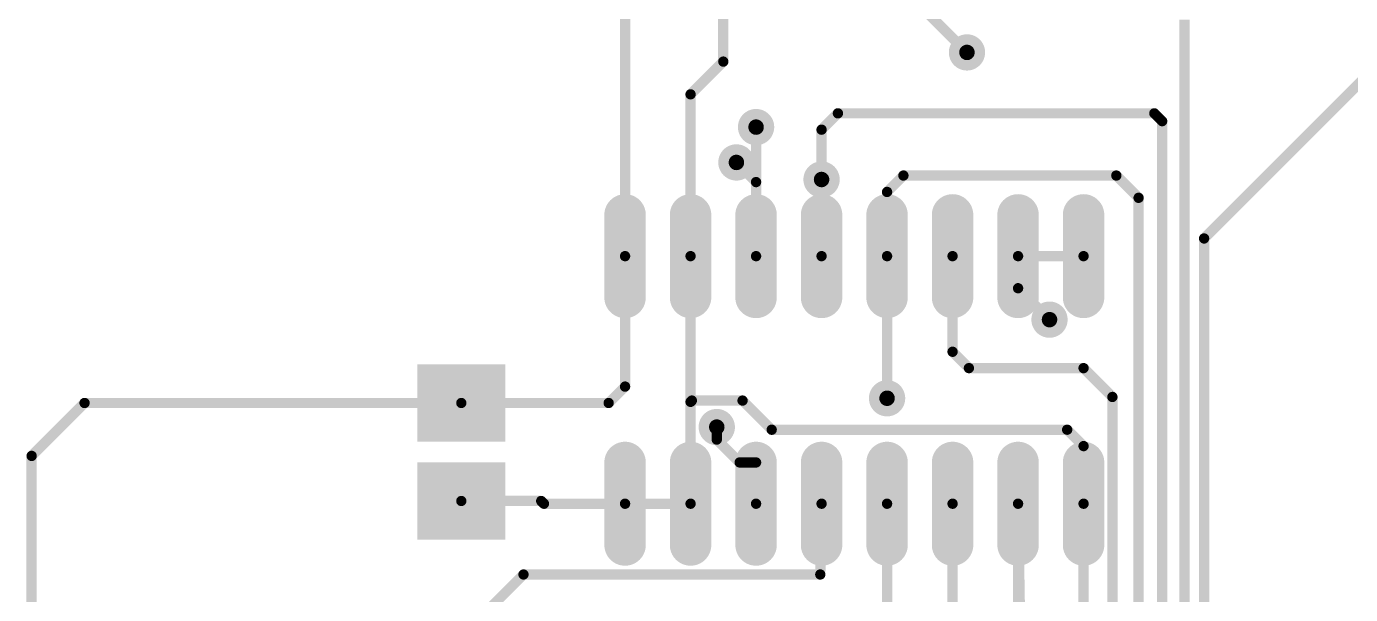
# Model space of a CAD drawing. Header units: millimetres. Extents: x 0 to 677, y 0 to 574.
# Drawn here: x 330.31 to 355.98, y 507.94 to 518.95 of the extents above; entities that cross this region are included whole.
import ezdxf

# ---------------------------------------------------------------- set-up
doc = ezdxf.new("R2010")
doc.units = ezdxf.units.MM
for name, color, linetype in [('MultiLayer', 9, 'Continuous'), ('TopLayer', 1, 'Continuous'), ('TopPaste', 250, 'Continuous'), ('TopSolder', 250, 'Continuous')]:
    doc.layers.add(name, color=color, linetype=linetype)
doc.layers.add('ViaHoleLayer', color=7, linetype='Continuous', true_color=0xffffff)

msp = doc.modelspace()

# ---------------------------------------------------------------- linework, layer by layer
at = {"layer": 'MultiLayer', "color": 0, "const_width": 0.25}
for points in [[(348.42, 518.448, 1), (348.67, 518.448, 1)], [(344.331, 517, 1), (344.581, 517, 1)], [(343.95, 516.315, 1), (344.2, 516.315, 1)], [(345.601, 515.984, 1), (345.851, 515.984, 1)], [(350.021, 513.267, 1), (350.271, 513.267, 1)], [(346.871, 511.743, 1), (347.121, 511.743, 1)], [(343.569, 511.184, 1), (343.819, 511.184, 1)]]:
    msp.add_lwpolyline(points, format="xyb", close=True, dxfattribs=at)
at = {"layer": 'TopLayer', "color": 0}
for points, const_width in [([(343.821, 518.27), (343.821, 535.726)], 0.2), ([(344.964, 522.03), (348.545, 518.448)], 0.2), ([(341.916, 514.498), (341.916, 521.75)], 0.2), ([(353.143, 514.841), (358.756, 520.455)], 0.2), ([(352.762, 499.093), (352.762, 519.083)], 0.2), ([(343.186, 517.635), (343.821, 518.27)], 0.2), ([(343.186, 514.498), (343.186, 517.635)], 0.2), ([(345.726, 516.95), (346.043, 517.267)], 0.2), ([(346.043, 517.267), (352.178, 517.267)], 0.2), ([(352.178, 517.267), (352.33, 517.115)], 0.2), ([(344.456, 515.934), (344.456, 517)], 0.2), ([(345.726, 515.984), (345.726, 516.95)], 0.2), ([(352.33, 498.825), (352.33, 517.115)], 0.2), ([(344.075, 516.315), (344.456, 515.934)], 0.2), ([(344.456, 514.498), (344.456, 515.934)], 0.2), ([(345.726, 514.498), (345.726, 515.984)], 0.2), ([(346.996, 515.743), (347.313, 516.061)], 0.2), ([(347.313, 516.061), (351.441, 516.061)], 0.2), ([(351.441, 516.061), (351.873, 515.629)], 0.2), ([(346.996, 514.498), (346.996, 515.743)], 0.2), ([(341.916, 513.698), (341.916, 515.298)], 0.6), ([(343.186, 513.698), (343.186, 515.298)], 0.6), ([(344.456, 513.698), (344.456, 515.298)], 0.6), ([(345.726, 513.698), (345.726, 515.298)], 0.6), ([(346.996, 513.698), (346.996, 515.298)], 0.6), ([(348.266, 513.698), (348.266, 515.298)], 0.6), ([(349.536, 513.698), (349.536, 515.298)], 0.6), ([(350.806, 513.698), (350.806, 515.298)], 0.6), ([(351.873, 498.582), (351.873, 515.629)], 0.2), ([(353.143, 499.412), (353.143, 514.841)], 0.2), ([(341.916, 511.969), (341.916, 514.498)], 0.2), ([(343.186, 511.673), (343.186, 514.498)], 0.2), ([(346.996, 511.743), (346.996, 514.498)], 0.2), ([(348.266, 512.644), (348.266, 514.498)], 0.2), ([(349.536, 513.876), (349.536, 514.498)], 0.2), ([(349.536, 514.498), (350.806, 514.498)], 0.2), ([(349.536, 513.876), (350.146, 513.267)], 0.2), ([(348.266, 512.644), (348.583, 512.327)], 0.2), ([(348.583, 512.327), (350.806, 512.327)], 0.2), ([(350.806, 512.327), (351.365, 511.768)], 0.2), ([(341.598, 511.651), (341.916, 511.969)], 0.2), ([(330.41, 510.625), (331.436, 511.651)], 0.2), ([(331.436, 511.651), (338.741, 511.651)], 0.2), ([(338.741, 511.651), (341.598, 511.651)], 0.2), ([(343.186, 511.673), (343.211, 511.698)], 0.2), ([(343.186, 509.698), (343.186, 511.673)], 0.2), ([(343.211, 511.698), (344.194, 511.698)], 0.2), ([(344.194, 511.698), (344.759, 511.133)], 0.2), ([(351.365, 505.113), (351.365, 511.768)], 0.2), ([(343.694, 510.942), (343.694, 511.184)], 0.2), ([(344.759, 511.133), (350.488, 511.133)], 0.2), ([(350.488, 511.133), (350.806, 510.815)], 0.2), ([(343.694, 510.942), (344.138, 510.498)], 0.2), ([(350.806, 509.698), (350.806, 510.815)], 0.2), ([(330.41, 503.716), (330.41, 510.625)], 0.2), ([(341.916, 508.898), (341.916, 510.498)], 0.6), ([(343.186, 508.898), (343.186, 510.498)], 0.6), ([(344.456, 508.898), (344.456, 510.498)], 0.6), ([(345.726, 508.898), (345.726, 510.498)], 0.6), ([(346.996, 508.898), (346.996, 510.498)], 0.6), ([(348.266, 508.898), (348.266, 510.498)], 0.6), ([(349.536, 508.898), (349.536, 510.498)], 0.6), ([(350.806, 508.898), (350.806, 510.498)], 0.6), ([(344.138, 510.498), (344.456, 510.498)], 0.2), ([(344.456, 509.698), (344.456, 510.498)], 0.2), ([(338.741, 509.751), (340.29, 509.751)], 0.2), ([(340.29, 509.751), (340.343, 509.698)], 0.2), ([(340.343, 509.698), (341.916, 509.698)], 0.2), ([(341.916, 509.698), (343.186, 509.698)], 0.2), ([(345.701, 508.326), (345.726, 509.698)], 0.2), ([(346.996, 506.345), (346.996, 509.698)], 0.2), ([(348.266, 505.367), (348.266, 509.698)], 0.2), ([(349.536, 509.698), (349.603, 505.698)], 0.2), ([(349.536, 505.697), (349.536, 509.698)], 0.2), ([(350.806, 498.357), (350.806, 509.698)], 0.2), ([(335.515, 503.894), (339.947, 508.326)], 0.2), ([(339.947, 508.326), (345.701, 508.326)], 0.2)]:
    msp.add_lwpolyline(points, dxfattribs=dict(at, const_width=const_width))
for points, const_width in [([(348.42, 518.448, 1), (348.67, 518.448, 1)], 0.25), ([(343.771, 518.27, 1), (343.871, 518.27, 1)], 0.1), ([(343.771, 518.27, 1), (343.871, 518.27, 1)], 0.1), ([(348.495, 518.448, 1), (348.595, 518.448, 1)], 0.1), ([(343.136, 517.635, 1), (343.236, 517.635, 1)], 0.1), ([(343.136, 517.635, 1), (343.236, 517.635, 1)], 0.1), ([(345.993, 517.267, 1), (346.093, 517.267, 1)], 0.1), ([(345.993, 517.267, 1), (346.093, 517.267, 1)], 0.1), ([(352.128, 517.267, 1), (352.228, 517.267, 1)], 0.1), ([(352.128, 517.267, 1), (352.228, 517.267, 1)], 0.1), ([(344.331, 517, 1), (344.581, 517, 1)], 0.25), ([(344.406, 517, 1), (344.506, 517, 1)], 0.1), ([(345.676, 516.95, 1), (345.776, 516.95, 1)], 0.1), ([(345.676, 516.95, 1), (345.776, 516.95, 1)], 0.1), ([(352.28, 517.115, 1), (352.38, 517.115, 1)], 0.1), ([(352.28, 517.115, 1), (352.38, 517.115, 1)], 0.1), ([(343.95, 516.315, 1), (344.2, 516.315, 1)], 0.25), ([(344.025, 516.315, 1), (344.125, 516.315, 1)], 0.1), ([(344.406, 515.934, 1), (344.506, 515.934, 1)], 0.1), ([(344.406, 515.934, 1), (344.506, 515.934, 1)], 0.1), ([(344.406, 515.934, 1), (344.506, 515.934, 1)], 0.1), ([(345.601, 515.984, 1), (345.851, 515.984, 1)], 0.25), ([(345.676, 515.984, 1), (345.776, 515.984, 1)], 0.1), ([(345.676, 515.984, 1), (345.776, 515.984, 1)], 0.1), ([(347.263, 516.061, 1), (347.363, 516.061, 1)], 0.1), ([(347.263, 516.061, 1), (347.363, 516.061, 1)], 0.1), ([(351.391, 516.061, 1), (351.491, 516.061, 1)], 0.1), ([(351.391, 516.061, 1), (351.491, 516.061, 1)], 0.1), ([(346.946, 515.743, 1), (347.046, 515.743, 1)], 0.1), ([(346.946, 515.743, 1), (347.046, 515.743, 1)], 0.1), ([(341.766, 515.298, 1), (342.066, 515.298, 1)], 0.3), ([(343.036, 515.298, 1), (343.336, 515.298, 1)], 0.3), ([(344.306, 515.298, 1), (344.606, 515.298, 1)], 0.3), ([(345.576, 515.298, 1), (345.876, 515.298, 1)], 0.3), ([(346.846, 515.298, 1), (347.146, 515.298, 1)], 0.3), ([(348.116, 515.298, 1), (348.416, 515.298, 1)], 0.3), ([(349.386, 515.298, 1), (349.686, 515.298, 1)], 0.3), ([(350.656, 515.298, 1), (350.956, 515.298, 1)], 0.3), ([(351.823, 515.629, 1), (351.923, 515.629, 1)], 0.1), ([(351.823, 515.629, 1), (351.923, 515.629, 1)], 0.1), ([(353.093, 514.841, 1), (353.193, 514.841, 1)], 0.1), ([(353.093, 514.841, 1), (353.193, 514.841, 1)], 0.1), ([(341.866, 514.498, 1), (341.966, 514.498, 1)], 0.1), ([(341.866, 514.498, 1), (341.966, 514.498, 1)], 0.1), ([(343.136, 514.498, 1), (343.236, 514.498, 1)], 0.1), ([(343.136, 514.498, 1), (343.236, 514.498, 1)], 0.1), ([(344.406, 514.498, 1), (344.506, 514.498, 1)], 0.1), ([(345.676, 514.498, 1), (345.776, 514.498, 1)], 0.1), ([(346.946, 514.498, 1), (347.046, 514.498, 1)], 0.1), ([(346.946, 514.498, 1), (347.046, 514.498, 1)], 0.1), ([(348.216, 514.498, 1), (348.316, 514.498, 1)], 0.1), ([(349.486, 514.498, 1), (349.586, 514.498, 1)], 0.1), ([(349.486, 514.498, 1), (349.586, 514.498, 1)], 0.1), ([(350.756, 514.498, 1), (350.856, 514.498, 1)], 0.1), ([(341.766, 513.698, 1), (342.066, 513.698, 1)], 0.3), ([(343.036, 513.698, 1), (343.336, 513.698, 1)], 0.3), ([(344.306, 513.698, 1), (344.606, 513.698, 1)], 0.3), ([(345.576, 513.698, 1), (345.876, 513.698, 1)], 0.3), ([(346.846, 513.698, 1), (347.146, 513.698, 1)], 0.3), ([(348.116, 513.698, 1), (348.416, 513.698, 1)], 0.3), ([(349.386, 513.698, 1), (349.686, 513.698, 1)], 0.3), ([(349.486, 513.876, 1), (349.586, 513.876, 1)], 0.1), ([(349.486, 513.876, 1), (349.586, 513.876, 1)], 0.1), ([(350.656, 513.698, 1), (350.956, 513.698, 1)], 0.3), ([(350.021, 513.267, 1), (350.271, 513.267, 1)], 0.25), ([(350.096, 513.267, 1), (350.196, 513.267, 1)], 0.1), ([(348.216, 512.644, 1), (348.316, 512.644, 1)], 0.1), ([(348.216, 512.644, 1), (348.316, 512.644, 1)], 0.1), ([(348.533, 512.327, 1), (348.633, 512.327, 1)], 0.1), ([(348.533, 512.327, 1), (348.633, 512.327, 1)], 0.1), ([(350.756, 512.327, 1), (350.856, 512.327, 1)], 0.1), ([(350.756, 512.327, 1), (350.856, 512.327, 1)], 0.1), ([(341.866, 511.969, 1), (341.966, 511.969, 1)], 0.1), ([(341.866, 511.969, 1), (341.966, 511.969, 1)], 0.1), ([(346.871, 511.743, 1), (347.121, 511.743, 1)], 0.25), ([(331.386, 511.651, 1), (331.486, 511.651, 1)], 0.1), ([(331.386, 511.651, 1), (331.486, 511.651, 1)], 0.1), ([(338.691, 511.651, 1), (338.791, 511.651, 1)], 0.1), ([(338.691, 511.651, 1), (338.791, 511.651, 1)], 0.1), ([(341.548, 511.651, 1), (341.648, 511.651, 1)], 0.1), ([(341.548, 511.651, 1), (341.648, 511.651, 1)], 0.1), ([(343.136, 511.673, 1), (343.236, 511.673, 1)], 0.1), ([(343.136, 511.673, 1), (343.236, 511.673, 1)], 0.1), ([(343.136, 511.673, 1), (343.236, 511.673, 1)], 0.1), ([(343.161, 511.698, 1), (343.261, 511.698, 1)], 0.1), ([(343.161, 511.698, 1), (343.261, 511.698, 1)], 0.1), ([(344.144, 511.698, 1), (344.244, 511.698, 1)], 0.1), ([(344.144, 511.698, 1), (344.244, 511.698, 1)], 0.1), ([(346.946, 511.743, 1), (347.046, 511.743, 1)], 0.1), ([(351.315, 511.768, 1), (351.415, 511.768, 1)], 0.1), ([(351.315, 511.768, 1), (351.415, 511.768, 1)], 0.1), ([(343.569, 511.184, 1), (343.819, 511.184, 1)], 0.25), ([(343.644, 511.184, 1), (343.744, 511.184, 1)], 0.1), ([(344.709, 511.133, 1), (344.809, 511.133, 1)], 0.1), ([(344.709, 511.133, 1), (344.809, 511.133, 1)], 0.1), ([(350.438, 511.133, 1), (350.538, 511.133, 1)], 0.1), ([(350.438, 511.133, 1), (350.538, 511.133, 1)], 0.1), ([(343.644, 510.942, 1), (343.744, 510.942, 1)], 0.1), ([(343.644, 510.942, 1), (343.744, 510.942, 1)], 0.1), ([(350.756, 510.815, 1), (350.856, 510.815, 1)], 0.1), ([(350.756, 510.815, 1), (350.856, 510.815, 1)], 0.1), ([(330.36, 510.625, 1), (330.46, 510.625, 1)], 0.1), ([(330.36, 510.625, 1), (330.46, 510.625, 1)], 0.1), ([(341.766, 510.498, 1), (342.066, 510.498, 1)], 0.3), ([(343.036, 510.498, 1), (343.336, 510.498, 1)], 0.3), ([(344.306, 510.498, 1), (344.606, 510.498, 1)], 0.3), ([(345.576, 510.498, 1), (345.876, 510.498, 1)], 0.3), ([(346.846, 510.498, 1), (347.146, 510.498, 1)], 0.3), ([(348.116, 510.498, 1), (348.416, 510.498, 1)], 0.3), ([(349.386, 510.498, 1), (349.686, 510.498, 1)], 0.3), ([(350.656, 510.498, 1), (350.956, 510.498, 1)], 0.3), ([(344.088, 510.498, 1), (344.188, 510.498, 1)], 0.1), ([(344.088, 510.498, 1), (344.188, 510.498, 1)], 0.1), ([(344.406, 510.498, 1), (344.506, 510.498, 1)], 0.1), ([(344.406, 510.498, 1), (344.506, 510.498, 1)], 0.1), ([(338.691, 509.751, 1), (338.791, 509.751, 1)], 0.1), ([(340.24, 509.751, 1), (340.34, 509.751, 1)], 0.1), ([(340.24, 509.751, 1), (340.34, 509.751, 1)], 0.1), ([(340.293, 509.698, 1), (340.393, 509.698, 1)], 0.1), ([(340.293, 509.698, 1), (340.393, 509.698, 1)], 0.1), ([(341.866, 509.698, 1), (341.966, 509.698, 1)], 0.1), ([(341.866, 509.698, 1), (341.966, 509.698, 1)], 0.1), ([(343.136, 509.698, 1), (343.236, 509.698, 1)], 0.1), ([(343.136, 509.698, 1), (343.236, 509.698, 1)], 0.1), ([(344.406, 509.698, 1), (344.506, 509.698, 1)], 0.1), ([(345.676, 509.698, 1), (345.776, 509.698, 1)], 0.1), ([(346.946, 509.698, 1), (347.046, 509.698, 1)], 0.1), ([(348.216, 509.698, 1), (348.316, 509.698, 1)], 0.1), ([(349.486, 509.698, 1), (349.586, 509.698, 1)], 0.1), ([(349.486, 509.698, 1), (349.586, 509.698, 1)], 0.1), ([(350.756, 509.698, 1), (350.856, 509.698, 1)], 0.1), ([(350.756, 509.698, 1), (350.856, 509.698, 1)], 0.1), ([(341.766, 508.898, 1), (342.066, 508.898, 1)], 0.3), ([(343.036, 508.898, 1), (343.336, 508.898, 1)], 0.3), ([(344.306, 508.898, 1), (344.606, 508.898, 1)], 0.3), ([(345.576, 508.898, 1), (345.876, 508.898, 1)], 0.3), ([(346.846, 508.898, 1), (347.146, 508.898, 1)], 0.3), ([(348.116, 508.898, 1), (348.416, 508.898, 1)], 0.3), ([(349.386, 508.898, 1), (349.686, 508.898, 1)], 0.3), ([(350.656, 508.898, 1), (350.956, 508.898, 1)], 0.3), ([(339.897, 508.326, 1), (339.997, 508.326, 1)], 0.1), ([(339.897, 508.326, 1), (339.997, 508.326, 1)], 0.1), ([(345.651, 508.326, 1), (345.751, 508.326, 1)], 0.1), ([(345.651, 508.326, 1), (345.751, 508.326, 1)], 0.1)]:
    msp.add_lwpolyline(points, format="xyb", close=True, dxfattribs=dict(at, const_width=const_width))
for points in [[(337.991, 511.001), (339.491, 511.001), (337.991, 512.301), (339.491, 512.301)], [(337.991, 509.101), (339.491, 509.101), (337.991, 510.401), (339.491, 510.401)]]:
    msp.add_solid(points, dxfattribs=at)
at = {"layer": 'TopPaste', "color": 0, "const_width": 0.6}
for points in [[(341.916, 513.698), (341.916, 515.298)], [(343.186, 513.698), (343.186, 515.298)], [(344.456, 513.698), (344.456, 515.298)], [(345.726, 513.698), (345.726, 515.298)], [(346.996, 513.698), (346.996, 515.298)], [(348.266, 513.698), (348.266, 515.298)], [(349.536, 513.698), (349.536, 515.298)], [(350.806, 513.698), (350.806, 515.298)], [(341.916, 508.898), (341.916, 510.498)], [(343.186, 508.898), (343.186, 510.498)], [(344.456, 508.898), (344.456, 510.498)], [(345.726, 508.898), (345.726, 510.498)], [(346.996, 508.898), (346.996, 510.498)], [(348.266, 508.898), (348.266, 510.498)], [(349.536, 508.898), (349.536, 510.498)], [(350.806, 508.898), (350.806, 510.498)]]:
    msp.add_lwpolyline(points, dxfattribs=at)
at = {"layer": 'TopPaste', "color": 0, "const_width": 0.3}
for points in [[(341.766, 515.298, 1), (342.066, 515.298, 1)], [(343.036, 515.298, 1), (343.336, 515.298, 1)], [(344.306, 515.298, 1), (344.606, 515.298, 1)], [(345.576, 515.298, 1), (345.876, 515.298, 1)], [(346.846, 515.298, 1), (347.146, 515.298, 1)], [(348.116, 515.298, 1), (348.416, 515.298, 1)], [(349.386, 515.298, 1), (349.686, 515.298, 1)], [(350.656, 515.298, 1), (350.956, 515.298, 1)], [(341.766, 513.698, 1), (342.066, 513.698, 1)], [(343.036, 513.698, 1), (343.336, 513.698, 1)], [(344.306, 513.698, 1), (344.606, 513.698, 1)], [(345.576, 513.698, 1), (345.876, 513.698, 1)], [(346.846, 513.698, 1), (347.146, 513.698, 1)], [(348.116, 513.698, 1), (348.416, 513.698, 1)], [(349.386, 513.698, 1), (349.686, 513.698, 1)], [(350.656, 513.698, 1), (350.956, 513.698, 1)], [(341.766, 510.498, 1), (342.066, 510.498, 1)], [(343.036, 510.498, 1), (343.336, 510.498, 1)], [(344.306, 510.498, 1), (344.606, 510.498, 1)], [(345.576, 510.498, 1), (345.876, 510.498, 1)], [(346.846, 510.498, 1), (347.146, 510.498, 1)], [(348.116, 510.498, 1), (348.416, 510.498, 1)], [(349.386, 510.498, 1), (349.686, 510.498, 1)], [(350.656, 510.498, 1), (350.956, 510.498, 1)], [(341.766, 508.898, 1), (342.066, 508.898, 1)], [(343.036, 508.898, 1), (343.336, 508.898, 1)], [(344.306, 508.898, 1), (344.606, 508.898, 1)], [(345.576, 508.898, 1), (345.876, 508.898, 1)], [(346.846, 508.898, 1), (347.146, 508.898, 1)], [(348.116, 508.898, 1), (348.416, 508.898, 1)], [(349.386, 508.898, 1), (349.686, 508.898, 1)], [(350.656, 508.898, 1), (350.956, 508.898, 1)]]:
    msp.add_lwpolyline(points, format="xyb", close=True, dxfattribs=at)
at = {"layer": 'TopPaste', "color": 0}
for points in [[(337.991, 511.001), (339.491, 511.001), (337.991, 512.301), (339.491, 512.301)], [(337.991, 509.101), (339.491, 509.101), (337.991, 510.401), (339.491, 510.401)]]:
    msp.add_solid(points, dxfattribs=at)
at = {"layer": 'TopSolder', "color": 0}
for points, const_width in [([(348.37, 518.448, 1), (348.721, 518.448, 1)], 0.352), ([(344.28, 517, 1), (344.632, 517, 1)], 0.352), ([(343.899, 516.315, 1), (344.251, 516.315, 1)], 0.352), ([(345.55, 515.984, 1), (345.902, 515.984, 1)], 0.352), ([(341.715, 515.298, 1), (342.117, 515.298, 1)], 0.402), ([(342.985, 515.298, 1), (343.387, 515.298, 1)], 0.402), ([(344.255, 515.298, 1), (344.657, 515.298, 1)], 0.402), ([(345.525, 515.298, 1), (345.927, 515.298, 1)], 0.402), ([(346.795, 515.298, 1), (347.197, 515.298, 1)], 0.402), ([(348.065, 515.298, 1), (348.467, 515.298, 1)], 0.402), ([(349.335, 515.298, 1), (349.737, 515.298, 1)], 0.402), ([(350.605, 515.298, 1), (351.007, 515.298, 1)], 0.402), ([(341.715, 513.698, 1), (342.117, 513.698, 1)], 0.402), ([(342.985, 513.698, 1), (343.387, 513.698, 1)], 0.402), ([(344.255, 513.698, 1), (344.657, 513.698, 1)], 0.402), ([(345.525, 513.698, 1), (345.927, 513.698, 1)], 0.402), ([(346.795, 513.698, 1), (347.197, 513.698, 1)], 0.402), ([(348.065, 513.698, 1), (348.467, 513.698, 1)], 0.402), ([(349.335, 513.698, 1), (349.737, 513.698, 1)], 0.402), ([(350.605, 513.698, 1), (351.007, 513.698, 1)], 0.402), ([(349.97, 513.267, 1), (350.321, 513.267, 1)], 0.352), ([(346.82, 511.743, 1), (347.172, 511.743, 1)], 0.352), ([(343.518, 511.184, 1), (343.87, 511.184, 1)], 0.352), ([(341.715, 510.498, 1), (342.117, 510.498, 1)], 0.402), ([(342.985, 510.498, 1), (343.387, 510.498, 1)], 0.402), ([(344.255, 510.498, 1), (344.657, 510.498, 1)], 0.402), ([(345.525, 510.498, 1), (345.927, 510.498, 1)], 0.402), ([(346.795, 510.498, 1), (347.197, 510.498, 1)], 0.402), ([(348.065, 510.498, 1), (348.467, 510.498, 1)], 0.402), ([(349.335, 510.498, 1), (349.737, 510.498, 1)], 0.402), ([(350.605, 510.498, 1), (351.007, 510.498, 1)], 0.402), ([(341.715, 508.898, 1), (342.117, 508.898, 1)], 0.402), ([(342.985, 508.898, 1), (343.387, 508.898, 1)], 0.402), ([(344.255, 508.898, 1), (344.657, 508.898, 1)], 0.402), ([(345.525, 508.898, 1), (345.927, 508.898, 1)], 0.402), ([(346.795, 508.898, 1), (347.197, 508.898, 1)], 0.402), ([(348.065, 508.898, 1), (348.467, 508.898, 1)], 0.402), ([(349.335, 508.898, 1), (349.737, 508.898, 1)], 0.402), ([(350.605, 508.898, 1), (351.007, 508.898, 1)], 0.402)]:
    msp.add_lwpolyline(points, format="xyb", close=True, dxfattribs=dict(at, const_width=const_width))
at = {"layer": 'TopSolder', "color": 0, "const_width": 0.803}
for points in [[(341.916, 513.698), (341.916, 515.298)], [(343.186, 513.698), (343.186, 515.298)], [(344.456, 513.698), (344.456, 515.298)], [(345.726, 513.698), (345.726, 515.298)], [(346.996, 513.698), (346.996, 515.298)], [(348.266, 513.698), (348.266, 515.298)], [(349.536, 513.698), (349.536, 515.298)], [(350.806, 513.698), (350.806, 515.298)], [(341.916, 508.898), (341.916, 510.498)], [(343.186, 508.898), (343.186, 510.498)], [(344.456, 508.898), (344.456, 510.498)], [(345.726, 508.898), (345.726, 510.498)], [(346.996, 508.898), (346.996, 510.498)], [(348.266, 508.898), (348.266, 510.498)], [(349.536, 508.898), (349.536, 510.498)], [(350.806, 508.898), (350.806, 510.498)]]:
    msp.add_lwpolyline(points, dxfattribs=at)
at = {"layer": 'TopSolder', "color": 0}
for points in [[(337.889, 510.9), (339.593, 510.9), (337.889, 512.403), (339.593, 512.403)], [(337.889, 509), (339.593, 509), (337.889, 510.503), (339.593, 510.503)]]:
    msp.add_solid(points, dxfattribs=at)
at = {"layer": 'ViaHoleLayer', "const_width": 0.15}
for points in [[(348.47, 518.448, 1), (348.62, 518.448, 1)], [(348.47, 518.448, 1), (348.62, 518.448, 1)], [(344.381, 517, 1), (344.531, 517, 1)], [(344.381, 517, 1), (344.531, 517, 1)], [(344, 516.315, 1), (344.15, 516.315, 1)], [(344, 516.315, 1), (344.15, 516.315, 1)], [(345.651, 515.984, 1), (345.801, 515.984, 1)], [(345.651, 515.984, 1), (345.801, 515.984, 1)], [(350.071, 513.267, 1), (350.221, 513.267, 1)], [(350.071, 513.267, 1), (350.221, 513.267, 1)], [(346.921, 511.743, 1), (347.071, 511.743, 1)], [(346.921, 511.743, 1), (347.071, 511.743, 1)], [(343.619, 511.184, 1), (343.769, 511.184, 1)], [(343.619, 511.184, 1), (343.769, 511.184, 1)]]:
    msp.add_lwpolyline(points, format="xyb", close=True, dxfattribs=at)

doc.saveas('drawing.dxf')
